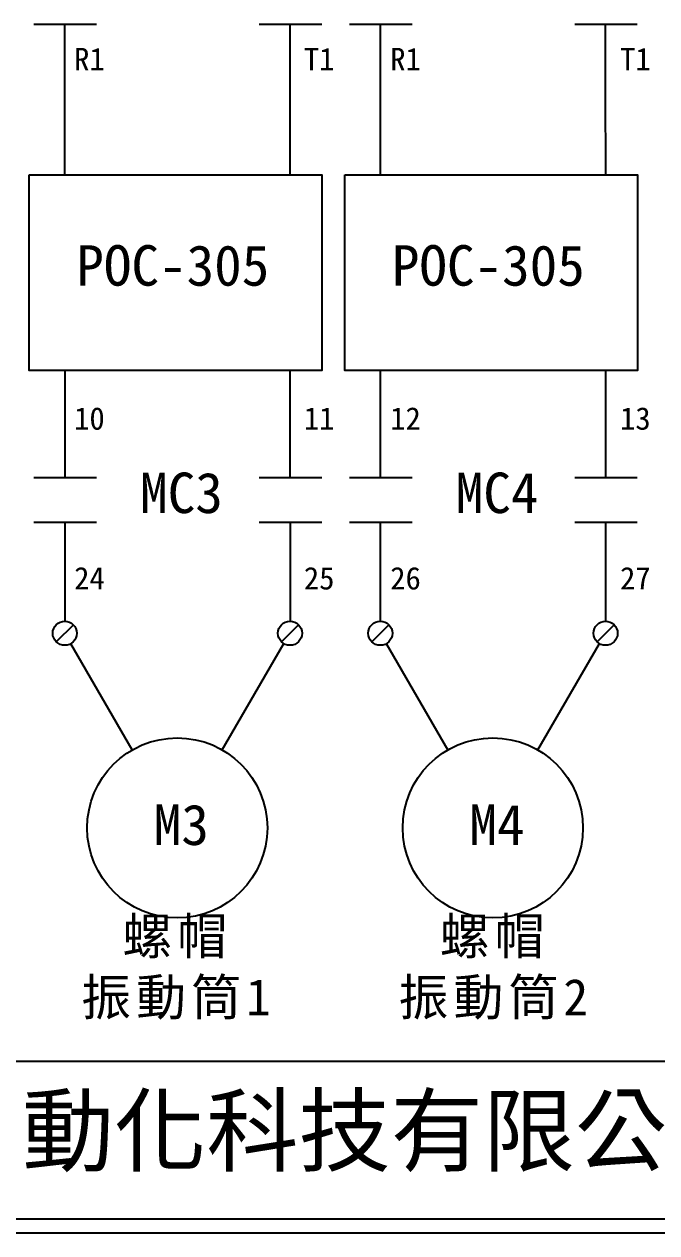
# Model space of a CAD drawing. Extents: x -24 to 263, y 255 to 459.
# Drawn here: x 39.8 to 95.9, y 255.5 to 362.9 of the extents above; entities that cross this region are included whole.
import ezdxf

# ---------------------------------------------------------------- set-up
doc = ezdxf.new("R2010")
doc.units = 0
doc.layers.get('0').update_dxf_attribs({"linetype": 'CONTINUOUS'})
doc.layers.add('圖框層', color=7, linetype='CONTINUOUS')
doc.layers.add('標尺寸層', color=3, linetype='CONTINUOUS')
doc.styles.add('STSL', font='KAIU.TTF')
doc.styles.add('標楷體', font='KAIU.TTF')

msp = doc.modelspace()

# ---------------------------------------------------------------- linework, layer by layer
for p, q in [((43.35, 362.9), (43.35, 357.04)), ((63.35, 362.9), (63.35, 357.04)), ((71.37, 362.9), (71.37, 357.04)), ((91.37, 362.9), (91.37, 357.04)), ((43.35, 357.04), (43.35, 349.51)), ((63.35, 357.04), (63.35, 349.51)), ((71.37, 357.04), (71.38, 349.51)), ((91.37, 357.04), (91.38, 349.51)), ((43.36, 332.13), (43.36, 322.61)), ((63.36, 332.13), (63.36, 322.61)), ((71.38, 332.13), (71.39, 322.61)), ((91.38, 332.13), (91.39, 322.61)), ((43.37, 318.64), (43.37, 309.84)), ((63.37, 318.64), (63.37, 309.84)), ((71.39, 318.64), (71.39, 309.84)), ((91.39, 318.64), (91.39, 309.84)), ((44.13, 309.53), (42.61, 308.01)), ((64.13, 309.53), (62.61, 308.01)), ((72.15, 309.53), (70.64, 308.01)), ((92.15, 309.53), (90.64, 308.01)), ((49.36, 298.4), (43.91, 307.84)), ((57.36, 298.4), (62.82, 307.85)), ((77.38, 298.4), (71.93, 307.84)), ((85.38, 298.4), (90.84, 307.85))]:
    msp.add_line(p, q)
for centre, radius in [((43.37, 308.77), 1.07), ((63.37, 308.77), 1.07), ((71.39, 308.77), 1.07), ((91.39, 308.77), 1.07), ((53.36, 291.47), 8), ((81.38, 291.47), 8)]:
    msp.add_circle(centre, radius)
at = {"layer": '圖框層', "color": 7}
for p, q in [((-22.33, 270.73), (262.17, 270.73)), ((-22.33, 256.73), (262.17, 256.73)), ((-23.58, 255.48), (263.42, 255.48))]:
    msp.add_line(p, q, dxfattribs=at)
at = {"layer": '標尺寸層', "color": 7}
for p, q in [((40.62, 362.9), (46.19, 362.9)), ((43.35, 362.9), (43.35, 357.04)), ((60.62, 362.9), (66.19, 362.9)), ((68.65, 362.9), (74.21, 362.9)), ((71.37, 362.9), (71.37, 357.04)), ((88.65, 362.9), (94.21, 362.9)), ((40.62, 322.61), (46.19, 322.61)), ((60.62, 322.61), (66.19, 322.61)), ((68.65, 322.61), (74.21, 322.61)), ((88.65, 322.61), (94.21, 322.61)), ((40.62, 318.64), (46.19, 318.64)), ((60.62, 318.64), (66.19, 318.64)), ((68.65, 318.64), (74.21, 318.64)), ((88.65, 318.64), (94.21, 318.64))]:
    msp.add_line(p, q, dxfattribs=at)
for points in [[(40.21, 349.51), (66.2, 349.51), (66.2, 332.13), (40.21, 332.13)], [(68.23, 349.51), (94.23, 349.51), (94.23, 332.13), (68.23, 332.13)]]:
    msp.add_lwpolyline(points, close=True, dxfattribs=at)

# ---------------------------------------------------------------- texts
at = {"color": 0, "char_height": 3.25, "width": 24.1454, "attachment_point": 2, "style": '標楷體'}
for s, insert in [('{\\T1.1;螺帽\\P振動筒1}', (53.36, 283.47)), ('{\\T1.1;螺帽\\P振動筒2}', (81.54, 283.47))]:
    msp.add_mtext(s, dxfattribs=dict(at, insert=insert))
at = {"layer": '圖框層', "color": 4, "style": 'STSL'}
for s, height, p in [('R1', 2, (44.2, 358.8)), ('T1', 2, (64.6, 358.8)), ('R1', 2, (72.27, 358.8)), ('T1', 2, (92.68, 358.8)), ('POC-305', 3.6, (44.39, 339.66)), ('POC-305', 3.6, (72.41, 339.66)), ('10', 2, (44.2, 326.86)), ('11', 2, (64.6, 326.86)), ('12', 2, (72.27, 326.86)), ('13', 2, (92.68, 326.86)), ('MC3', 3.6, (50.06, 319.45)), ('MC4', 3.6, (78.09, 319.45)), ('24', 2, (44.2, 312.66)), ('25', 2, (64.6, 312.66)), ('26', 2, (72.27, 312.66)), ('27', 2, (92.68, 312.66)), ('M3', 3.6, (51.27, 289.95)), ('M4', 3.6, (79.3, 289.95)), ('泓陞自動化科技有限公司', 6, (15.02, 261.56))]:
    msp.add_text(s, height=height, dxfattribs=at).set_placement(p)

doc.saveas('drawing.dxf')
